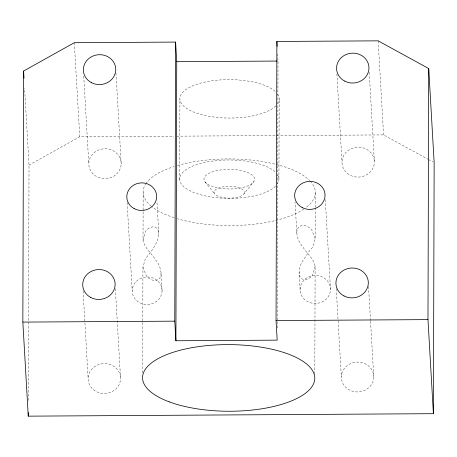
<?xml version="1.0" encoding="UTF-8"?>
<svg xmlns="http://www.w3.org/2000/svg" width="457" height="457" viewBox="0 0 457 457"><rect width="100%" height="100%" fill="white"/><g stroke="black" fill="none" stroke-linecap="round" stroke-linejoin="round"><path stroke-width="0.34" stroke-dasharray="2.29 1.71" d="M28.323 400.463L29.02 165.097L24.581 88.132M142.63 372.746L142.944 267.265L145.383 258.765C151.107 251.533 157.876 243.792 158.825 234.241L156.9 200.834M162.081 290.635A14.938 13.773 -3.3 0 0 139.716 278.844A14.938 13.773 -3.3 0 0 139.642 302.7A14.938 13.773 -3.3 0 0 162.081 290.635C160.904 280.358 163.258 268.15 155.511 259.844C151.507 252.995 144.641 248.385 143.024 240.211L143.167 192.78M179.67 179.475L179.909 99.14M277.222 328.012L278.016 61.061L277.61 54.063M278.924 178.87L279.164 98.535M314.804 373.832L315.124 266.214C313.519 258.051 306.67 253.452 302.643 246.643C299.358 242.861 297.096 238.074 296.822 233.03L295.028 201.863M300.083 289.555C299.763 279.667 296.759 268.482 303.425 259.896C306.51 255.657 308.938 250.882 312.771 247.186L315.21 238.685L315.301 208.089M315.301 207.381L315.347 191.729M161.064 273.029C161.013 282.917 151.353 281.906 146.377 276.005L142.944 267.265M296.822 233.03C296.873 223.05 306.733 223.867 311.777 229.945L315.21 238.685M143.024 240.211L145.463 231.436C150.039 225.107 158.956 224.815 158.825 234.241M315.124 266.214L312.691 274.994C308.058 281.501 298.935 281.592 299.072 272.081M244.021 193.688A15.195 5.878 0.2 0 0 224.998 186.599A15.195 5.878 0.2 0 0 218.754 196.476A15.195 5.878 0.2 0 0 244.021 193.688L253.898 181.56A25.329 9.797 0.2 0 0 222.199 169.753A25.329 9.797 0.2 0 0 211.791 186.21A25.329 9.797 0.2 0 0 253.898 181.56M29.02 165.097L79.746 136.763L173.894 136.186M176.75 136.169L383.594 134.906L427.906 159.202M428.535 159.544L432.899 161.938M204.987 181.863L214.67 193.865M378.168 40.844L383.594 134.906M369.222 72.269L374.397 162.058A16.212 14.944 -3.3 0 1 350.051 175.145A16.212 14.944 -3.3 0 1 350.125 149.262A16.212 14.944 -3.3 0 1 374.397 162.058M368.536 286.413L370.513 320.62M370.553 321.334L373.757 376.916A16.212 14.944 -3.3 0 1 349.411 390.01A16.212 14.944 -3.3 0 1 349.485 364.12A16.212 14.944 -3.3 0 1 373.757 376.916M336.889 73.891L341.985 162.252M336.249 288.75L341.345 377.111M325.287 199.578L330.468 289.367A15.195 14.007 -3.3 0 1 307.641 301.643A15.195 14.007 -3.3 0 1 307.715 277.37A15.195 14.007 -3.3 0 1 330.468 289.367M127.115 202.451L132.21 290.818M115.975 73.097L121.191 163.6A16.212 14.944 -3.3 0 1 96.844 176.693A16.212 14.944 -3.3 0 1 96.924 150.804A16.212 14.944 -3.3 0 1 121.191 163.6M115.375 288.67L120.551 378.459A16.212 14.944 -3.3 0 1 96.204 391.552A16.212 14.944 -3.3 0 1 96.284 365.663A16.212 14.944 -3.3 0 1 120.551 378.459M83.728 76.148L88.778 163.8M74.32 42.701L79.746 136.763M83.088 291.006L84.893 322.362M84.933 323.076L88.138 378.659M310.28 181.178A86.11 33.315 0.2 0 1 305.396 208.009M303.779 209.14A86.11 33.315 0.2 0 1 177.362 218.709M174.083 217.692A86.11 33.315 0.2 0 1 151.861 206.661M151.284 206.193A86.11 33.315 0.2 0 1 145.606 184.137M145.926 183.645A86.11 33.315 0.2 0 1 173.98 166.565M177.39 165.525A86.11 33.315 0.2 0 1 275.645 164.303M276.348 164.48A86.11 33.315 0.2 0 1 309.823 180.692M275.811 105.904A49.642 19.205 0.2 0 1 199.503 114.056A49.642 19.205 0.2 0 1 199.823 83.374A49.642 19.205 0.2 0 1 275.954 92.143M277.61 94.176A49.642 19.205 0.2 0 1 277.759 103.516M275.571 186.245A49.642 19.205 0.2 0 1 199.263 194.391A49.642 19.205 0.2 0 1 199.583 163.715A49.642 19.205 0.2 0 1 275.714 172.483M277.753 175.128A49.642 19.205 0.2 0 1 277.519 183.851"/><path stroke-width="0.69" d="M22.85 322.094L23.598 71.035L74.32 42.701L175.602 42.078L176.733 61.678L175.905 340.762L277.188 340.145L276.057 320.546L276.885 41.461L378.168 40.844L428.729 68.561L434.15 162.623L433.402 413.682L28.271 416.156L22.85 322.094L174.774 321.162L175.905 340.762M28.271 416.156L28.283 412.591M174.774 321.162L175.602 42.078M433.402 413.682L427.981 319.62L428.729 68.561M176.733 61.678L277.302 61.061M276.057 320.546L427.981 319.62M276.885 41.461L277.171 46.363M23.598 71.035L24.01 78.158M344.624 81.083A16.212 14.944 -3.3 0 0 368.97 67.99A16.212 14.944 -3.3 0 0 344.704 55.194A16.212 14.944 -3.3 0 0 344.624 81.083M90.783 297.49A16.212 14.944 -3.3 0 0 115.13 284.397A16.212 14.944 -3.3 0 0 90.857 271.601A16.212 14.944 -3.3 0 0 90.783 297.49M91.423 82.631A16.212 14.944 -3.3 0 0 115.77 69.538A16.212 14.944 -3.3 0 0 91.497 56.742A16.212 14.944 -3.3 0 0 91.423 82.631M343.984 295.942A16.212 14.944 -3.3 0 0 368.331 282.849A16.212 14.944 -3.3 0 0 344.064 270.053A16.212 14.944 -3.3 0 0 343.984 295.942M169.187 401.846A86.11 33.315 0.2 0 0 312.359 386.034A86.11 33.315 0.2 0 0 204.57 345.875A86.11 33.315 0.2 0 0 169.187 401.846M302.22 207.581A15.195 14.007 -3.3 0 0 325.041 195.305A15.195 14.007 -3.3 0 0 302.288 183.308A15.195 14.007 -3.3 0 0 302.22 207.581M134.221 208.638A14.938 13.773 -3.3 0 0 156.654 196.573A14.938 13.773 -3.3 0 0 134.289 184.777A14.938 13.773 -3.3 0 0 134.221 208.638"/></g></svg>
